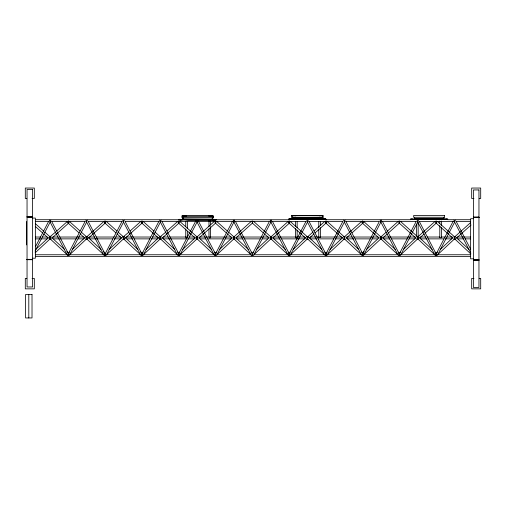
<?xml version="1.0" encoding="UTF-8"?>
<svg xmlns="http://www.w3.org/2000/svg" width="506" height="506" viewBox="0 0 506 506"><rect width="100%" height="100%" fill="white"/><g stroke="black" fill="none" stroke-linecap="round" stroke-linejoin="round"><path stroke-width="0.76" d="M182.913 219.528L182.849 218.231L182.856 219.477L183.558 219.471L183.558 219.098L182.856 219.028M182.919 218.662L182.913 217.865M212.381 218.415L212.438 217.795M292.708 219.174L292.708 218.118M292.658 218.415L292.651 217.384L292.651 219.117L293.353 219.117M182.862 218.921L212.438 219.174L212.381 218.763L212.438 219.149M322.183 217.384L322.233 219.168M292.651 217.359L292.702 218.295M321.474 218.737L321.474 219.117L322.233 218.794M104.938 255.328L105.488 253.696M140.32 254.505L123.635 238.927L123.628 237.308L124.248 236.719M141.813 255.328L142.471 253.715L140.181 251.577M178.694 255.328L179.345 253.715M215.347 255.328L216.005 253.715L214.291 252.108M252.228 255.328L252.88 253.715L251.166 252.108M287.705 254.505L271.02 238.927L271.437 236.612M325.782 255.328L326.44 253.715M362.657 255.328L363.093 253.765M397.678 254.505L381.081 239.022C380.417 238.535 381.227 235.676 381.72 237.124M399.171 255.328L399.822 253.715M436.045 255.328L436.703 253.715M470.858 253.974L454.742 238.927L455.16 236.612M68.259 221.002L68.689 222.842L69.113 222.362M86.602 237.58L86.488 236.77L81.213 232.045M104.774 221.002L104.982 222.488L105.514 222.779M141.648 221.002L141.965 222.697L142.458 222.602M178.523 221.002L178.839 222.697L179.333 222.602M215.183 221.002L215.392 222.488L215.923 222.779M217.144 254.505L233.74 239.022L234.107 236.77L251.09 221.533M252.058 221.002L252.709 222.88L235.726 238.124M254.113 254.505L270.71 239.022L271.077 236.77L288.059 221.533M289.027 221.002L289.35 222.697L289.843 222.602M290.703 254.505L307.294 239.022L307.572 236.878L312.936 232.045M325.617 221.002L325.826 222.488L326.357 222.779M362.492 221.002L362.922 222.842L363.346 222.362M364.086 254.505L380.683 239.022L380.961 236.878L386.318 232.045M399 221.002L399.215 222.488L399.746 222.779M400.967 254.505L417.558 239.022L417.924 236.77L434.907 221.533M435.875 221.002L436.09 222.488L436.621 222.779M122.686 237.124C123.186 235.676 123.995 238.535 123.325 239.022L106.734 254.505M196.537 236.612L196.954 238.927L180.269 254.505M327.224 221.533L344.207 236.77L344.422 237.58L344.169 239.022L327.578 254.505M182.913 217.77L182.913 218.124M308.337 237.124C307.844 235.676 307.028 238.535 307.699 239.022L324.289 254.505M453.926 239.072L454.622 238.212L454.47 236.77L437.481 221.533M85.811 237.124C86.305 235.676 87.121 238.535 86.45 239.022L69.86 254.505M123.515 238.212L123.325 239.022M270.9 238.212L270.204 239.072M380.873 238.212L380.177 239.072M344.289 238.516L343.663 239.072M161.18 238.889C160.288 239.888 160.035 236.359 161.129 236.719M49.348 236.89C50.062 236.093 50.467 238.541 49.942 239.022L35.066 252.905M159.611 236.89C160.32 236.093 160.731 238.541 160.2 239.022L143.609 254.505M50.783 238.604C49.866 240.034 49.866 236.289 50.866 236.719M87.291 238.604C86.425 239.933 86.355 236.675 87.285 236.625M124.166 238.604L123.73 239.022M159.624 238.889L160.01 239.129L160.389 238.212L160.604 239.022L161.041 238.604M234.575 238.604C233.709 239.933 233.645 236.675 234.569 236.625M49.531 237.162L55.578 232.045M49.86 238.99L50.132 238.212L50.847 239.072M86.045 237.162L86.488 236.77M122.92 237.162L128.967 232.045M159.795 237.162L165.841 232.045M306.889 237.162L307.332 236.77L307.547 237.58M380.272 237.162L380.714 236.77L380.936 237.58M50.05 221.691L50.859 220.11M67.81 255.802L68.544 254.373M86.52 221.78L87.367 220.11M104.325 255.802L105.178 254.132L88.158 221.381M123.439 221.691L124.242 220.11M141.199 255.802L142.053 254.132L125.033 221.381M160.313 221.691L161.117 220.11M178.15 255.656L178.877 254.227M196.929 221.78L197.84 219.99L215.6 254.107L214.81 255.656M233.804 221.78L234.651 220.11M251.608 255.802L252.462 254.132M270.773 221.78L271.627 220.11M288.654 255.656L289.634 253.765M307.408 221.691L308.211 220.11M325.244 255.656L326.022 254.132L309.002 221.381M344.238 221.78L345.086 220.11M362.119 255.656L362.897 254.132M380.797 221.691L381.6 220.11M398.627 255.656L399.405 254.132L382.384 221.381M417.621 221.78L418.475 220.11M435.502 255.656L436.28 254.132L419.259 221.381M455.349 220.11L454.483 221.811L470.795 253.139M35.591 246.447L48.639 221.381M35.066 251.052L50.29 221.811M85.147 221.381L68.114 254.107L68.367 255.328L69.082 253.715L66.792 251.577M69.404 255.226L86.804 221.811M122.022 221.381L104.989 254.107L105.242 255.328M106.279 255.226L123.679 221.811M141.863 254.107L158.903 221.381M143.154 255.226L160.554 221.811M178.884 253.405L196.284 219.99L197.201 221.78M179.813 255.226L197.213 221.811M215.398 254.107L232.437 221.381M216.688 255.226L234.088 221.811M269.407 221.381L252.367 254.107L252.62 255.328M253.664 255.226L271.064 221.811M289.318 253.405L305.991 221.381M290.248 255.226L307.648 221.811M342.872 221.381L325.832 254.107L326.623 255.656M327.123 255.226L344.523 221.811M362.707 253.405L379.38 221.381M363.637 255.226L381.037 221.811M416.255 221.381L399.221 254.107L400.012 255.656M400.512 255.226L417.912 221.811M453.129 221.381L436.096 254.107L436.349 255.328M437.386 255.226L454.786 221.811M197.599 238.819C196.701 239.401 196.954 236.928 197.587 236.612M271.444 238.819L271.108 239.022M455.166 238.819L454.837 239.022M196.562 236.953C197.504 236.302 197.213 239.496 196.353 239.072M270.406 236.953L270.836 236.878L270.963 237.58M343.871 236.953L344.207 236.77M454.135 236.953L454.47 236.77M103.8 221.533L86.817 236.77L86.703 237.58M87.361 239.072L86.665 238.212L85.944 239.072M124.236 239.072L123.54 238.212M214.215 221.533L197.226 236.77L197.074 238.212M197.77 239.072L197.144 238.516M234.645 239.072L233.949 238.212L233.228 239.072M271.614 239.072L270.919 238.212M308.205 239.072L307.509 238.212L306.788 239.072M361.524 221.533L344.535 236.77L344.384 238.212L345.079 239.072M381.587 239.072L380.892 238.212M418.468 239.072L417.766 238.212L418.285 236.612M470.612 222.583L454.799 236.77L454.647 238.212M455.343 239.072L454.717 238.516M437.842 254.505L454.527 238.927L454.11 236.612M35.774 249.439L48.367 237.694M68.285 253.177L69.43 252.108M72.288 249.439L84.875 237.694M109.163 249.439L121.75 237.694M142.034 253.177L143.179 252.108M146.038 249.439L158.625 237.694M178.118 253.715L179.839 252.108M182.698 249.439L195.284 237.694M215.569 253.177L216.713 252.108M219.572 249.439L232.159 237.694M252.538 253.177L253.683 252.108M256.548 249.439L269.135 237.694M289.128 253.177L290.273 252.108M293.132 249.439L305.719 237.694M327.148 252.108L325.428 253.715L326.085 255.328M330.007 249.439L342.594 237.694M362.511 253.177L364.231 251.577M366.521 249.439L379.108 237.694M400.531 252.108L398.817 253.715L399.468 255.328M403.396 249.439L415.983 237.694M437.412 252.108L435.691 253.715L436.887 255.656M440.271 249.439L452.857 237.694M56.748 230.989L67.292 221.533M51.928 238.124L68.911 222.88M88.442 238.124L105.425 222.88M130.137 230.989L140.681 221.533M125.317 238.124L142.3 222.88M167.012 230.989L177.555 221.533M162.192 238.124L179.175 222.88M198.852 238.124L215.834 222.88M272.696 238.124L289.679 222.88M314.106 230.989L324.65 221.533M309.286 238.124L313.967 233.917M315.143 232.868L326.269 222.88M346.161 238.124L350.848 233.917M352.018 232.868L363.144 222.88M387.488 230.989L398.032 221.533M382.669 238.124L387.356 233.917M388.526 232.868L399.658 222.88M419.544 238.124L424.23 233.917M425.401 232.868L436.533 222.88M456.425 238.124L471.061 224.98M344.896 236.612L344.478 238.927L361.164 254.505M418.177 238.965L417.735 238.237L417.052 239.072M233.551 236.814L233.987 237.58M50.309 236.77L50.752 237.162M86.817 236.77L87.26 237.162M123.692 236.77L124.134 237.162M160.566 236.77L161.009 237.162M197.226 236.77L197.561 236.953M234.107 236.77L234.55 237.162M271.077 236.77L271.52 237.162M307.661 236.77L308.103 237.162M344.535 236.77L344.871 236.953M381.05 236.77L381.492 237.162M454.799 236.77L455.134 236.953M160.2 239.022L159.763 238.604M196.859 239.022L196.53 238.819M104.584 253.715L105.779 255.656M141.459 253.715L142.66 255.656M306.864 236.625L307.465 237.611M307.294 239.022L306.857 238.604M214.999 253.715L216.195 255.656M344.169 239.022L343.84 238.819M380.253 236.625L380.847 237.611M251.969 253.715L253.164 255.656M380.683 239.022L380.24 238.604M417.558 239.022L417.222 238.819M454.432 239.022L454.097 238.819M180.275 219.87C179.004 220.388 178.922 218.877 180.275 219.376M180.617 219.37L178.941 219.389L180.87 219.629M178.909 219.889L180.206 219.61M289.046 219.515L289.046 219.022L289.514 219.022M291.146 219.016L288.736 219.035L290.665 219.269M326.054 219.749L324.871 219.509L324.89 219.016L325.965 219.035L324.472 219.269M180.054 219.389L181.047 219.376M208.984 226.574L208.984 219.743L210.591 219.743L210.591 225.056M210.591 219.743L209.889 219.743M289.849 219.028L290.842 219.022M289.514 219.515L289.274 219.743M323.739 219.269L325.124 219.25L324.219 219.016M325.371 219.262L325.826 219.25L325.13 219.022M295.605 237.769L297.148 237.769L297.148 230.11M214.247 219.623L216.17 219.389L214.424 219.37L214.386 219.863L216.17 219.882M215.025 219.623L216.037 219.604L214 219.376M289.483 219.016L290.065 219.016M289.483 219.509L290.065 219.509M324.82 219.269L325.396 219.269M180.022 219.863L180.617 219.863M214.683 219.629L215.335 219.604L214.727 219.383M289.818 219.509L290.412 219.509M180.402 219.37L181.35 219.376M290.197 219.016L292.183 219.016M180.402 219.863L180.996 219.863M213.943 219.623L214.898 219.629M290.197 219.503L290.792 219.503M324.093 219.269L324.688 219.269M185.917 238.13L187.049 238.13M318.944 237.599L320.222 237.599M293.992 215.512C290.159 215.55 298.704 215.499 294.865 215.537M319.83 215.512C315.997 215.55 324.542 215.499 320.703 215.537M210.913 215.891C214.721 215.86 205.645 215.898 210.464 215.866M294.176 215.695C290.495 215.727 298.863 215.682 295.049 215.72M320.013 215.695C316.18 215.727 324.719 215.676 320.886 215.714M180.819 219.37L181.679 219.376M213.614 219.629L214.481 219.629M180.819 219.863L181.407 219.863M323.41 219.269L324.27 219.275M290.615 219.503L291.203 219.503M209.301 237.953L210.281 237.953M440.1 237.75L441.087 237.75M181.268 219.37L182.027 219.376M291.064 219.009L291.823 219.016M181.749 219.364L182.388 219.37M322.701 219.269L323.34 219.275M323.062 219.269L323.821 219.275M212.906 219.629L214.025 219.636M291.064 219.503L291.633 219.503M291.545 219.503L322.575 219.496M181.268 219.857L181.844 219.863M186.455 219.737C184.342 219.749 188.77 219.73 186.657 219.743M181.749 219.857L182.293 219.857M213.456 220.123L213.886 220.123M213.007 220.123L213.551 220.129M26.805 198.485L25.3 198.485L25.3 188.049L34.313 188.049L34.313 198.485L32.061 198.485M473.939 198.485L471.687 198.485L471.687 188.049L480.7 188.049L480.7 198.485L479.195 198.485M291.867 215.512L323.011 215.72L323.011 217.51L292.076 217.51L291.867 215.512L292.076 217.51M292.076 215.72L323.011 215.72M182.078 215.872L182.286 217.871L182.078 215.872L213.007 215.866L213.216 217.871L213.007 215.866M182.286 216.075L213.216 216.075M32.593 216.701L27.046 216.758L32.593 216.821M27.046 216.935L32.593 216.935M27.046 217.068L32.593 216.998M291.867 217.302L323.011 217.51M473.407 217.365L478.954 217.308M473.407 217.491L478.954 217.422M473.407 217.561L478.954 217.561M182.078 217.662L213.007 217.662M32.593 218.08L35.369 218.08L35.369 258.199L32.593 258.199M293.48 218.465L321.449 218.465M414.37 218.636L443.895 218.636M322.177 218.763L292.645 218.554M473.407 218.706L470.631 218.706L470.631 258.819L473.407 258.819M322.575 219.003L292.038 219.009M410.499 219.009L447.766 219.009M292.31 219.281L292.816 219.281M293.581 219.269L321.563 219.275M182.242 219.364L182.755 219.37M182.748 219.364L212.779 219.364M322.335 219.269L322.847 219.275M211.679 219.471L212.381 219.471M410.499 219.503L447.766 219.503M212.539 219.629L213.051 219.636M35.35 219.712L289.223 219.756M326.003 219.712L410.518 219.712M447.639 219.712L470.542 219.712M182.242 219.857L213.279 219.857M187.682 220.129L213.051 220.129M35.35 221.552L48.778 221.552M51.935 221.552L85.109 221.552M88.265 221.552L122.231 221.552M125.387 221.552L159.352 221.552M161.724 221.552L195.683 221.552M198.845 221.552L232.804 221.552M235.176 221.552L269.135 221.552M272.298 221.552L306.256 221.552M308.628 221.552L342.594 221.552M345.75 221.552L378.924 221.552M382.081 221.552L416.046 221.552M419.202 221.552L454.742 221.552M456.323 221.552L470.542 221.552M35.35 237.029L40.878 237.029M42.46 237.029L47.197 237.029M49.569 237.029L51.15 237.029M52.725 237.029L58.26 237.029M59.834 237.029L83.534 237.029M85.9 237.029L87.481 237.029M89.062 237.029L94.59 237.029M96.172 237.029L114.337 237.029M115.918 237.029L120.656 237.029M123.028 237.029L124.609 237.029M126.184 237.029L150.674 237.029M152.249 237.029L157.783 237.029M159.358 237.029L160.94 237.029M163.311 237.029L168.049 237.029M169.63 237.029L187.796 237.029M189.377 237.029L194.905 237.029M199.642 237.029L231.242 237.029M236.77 237.029L268.363 237.029M273.101 237.029L304.701 237.029M307.066 237.029L308.647 237.029M310.229 237.029L341.822 237.029M346.559 237.029L352.094 237.029M353.669 237.029L378.159 237.029M380.525 237.029L382.106 237.029M383.687 237.029L415.281 237.029M420.018 237.029L425.552 237.029M427.127 237.029L439.771 237.029M441.346 237.029L445.299 237.029M446.874 237.029L452.408 237.029M457.146 237.029L470.574 237.029M35.35 238.87L47.197 238.87M49.569 238.87L51.15 238.87M53.516 238.87L76.425 238.87M78.006 238.87L83.534 238.87M85.9 238.87L87.481 238.87M89.853 238.87L112.756 238.87M114.337 238.87L120.656 238.87M123.028 238.87L124.609 238.87M126.974 238.87L132.502 238.87M134.084 238.87L149.884 238.87M151.465 238.87L157.783 238.87M159.358 238.87L160.94 238.87M163.311 238.87L186.214 238.87M187.796 238.87L194.114 238.87M200.433 238.87L205.961 238.87M207.542 238.87L223.342 238.87M224.923 238.87L231.242 238.87M236.77 238.87L243.089 238.87M244.67 238.87L260.464 238.87M262.045 238.87L267.573 238.87M273.891 238.87L280.21 238.87M281.791 238.87L304.701 238.87M310.229 238.87L316.547 238.87M318.129 238.87L333.922 238.87M335.503 238.87L341.031 238.87M347.35 238.87L353.669 238.87M355.25 238.87L370.259 238.87M371.84 238.87L377.368 238.87M383.687 238.87L390.006 238.87M391.587 238.87L407.381 238.87M408.962 238.87L414.49 238.87M416.862 238.87L418.443 238.87M420.809 238.87L427.127 238.87M428.708 238.87L443.718 238.87M445.299 238.87L451.618 238.87M457.936 238.87L463.464 238.87M465.046 238.87L470.574 238.87M35.35 254.758L67.734 254.758M69.309 254.758L177.517 254.758M179.889 254.758L215.429 254.758M217.011 254.758L250.97 254.758M254.132 254.758L288.091 254.758M290.463 254.758L324.422 254.758M326.003 254.758L361.543 254.758M363.915 254.758L397.88 254.758M399.455 254.758L435.002 254.758M437.367 254.758L470.542 254.758M35.35 256.599L470.542 256.599M27.046 259.344L32.593 259.344M27.046 259.414L32.593 259.414M27.046 259.477L32.593 259.54L27.046 259.635M27.046 259.698L32.593 259.717M473.407 259.831L478.954 259.831M473.407 259.901L478.954 259.97M478.954 260.027L473.407 260.084L478.954 260.147M26.805 278.414L25.3 278.414L25.3 288.85L34.313 288.85L34.313 278.414L32.061 278.414M473.939 278.414L471.687 278.414L471.687 288.85L480.7 288.85L480.7 278.414L479.195 278.414M322.442 219.016L323.075 219.009M291.81 219.275L292.436 219.269M322.531 219.503L323.075 219.496M212.653 219.37L213.279 219.364M182.021 219.636L182.647 219.629M209.68 219.743L208.984 219.743M323.157 219.016L324.004 219.009M322.809 219.016L324.808 219.028M290.874 219.275L292.076 219.269M323.423 219.503L324.004 219.503M322.986 219.503L323.549 219.496M213.013 219.37L214.215 219.37M181.54 219.636L182.286 219.629M180.281 219.617L181.932 219.629M213.19 219.857L213.76 219.857M213.627 219.857L214.215 219.857M323.834 219.009L324.428 219.009M290.457 219.275L291.399 219.269M323.834 219.503L324.428 219.503M213.69 219.376L214.639 219.37M180.661 219.629L181.603 219.629M214.038 219.863L214.639 219.863M291.089 219.269L290.077 219.256M324.219 219.503L324.814 219.503M324.567 219.016L325.149 219.016M290.317 219.269L289.052 219.035M324.567 219.509L325.149 219.509M180.522 219.629L179.263 219.395M214.772 219.863L215.822 219.882L215.809 219.383M325.13 219.515L325.611 219.528M325.579 219.028L325.605 219.515M289.976 219.25L288.92 219.743M215.088 219.389L215.101 219.87M435.774 222.779L436.305 222.488L436.514 221.002M398.899 222.779L399.43 222.488L399.639 221.002M361.91 222.362L362.334 222.842L362.764 221.002M325.51 222.779L326.041 222.488L326.256 221.002M288.565 222.602L289.059 222.697L289.375 221.002M215.075 222.779L215.607 222.488L215.822 221.002M178.087 222.362L178.51 222.842L178.947 221.002M141.541 222.779L142.072 222.488L142.287 221.002M104.666 222.779L105.197 222.488L105.406 221.002M67.677 222.362L68.101 222.842L68.531 221.002M417.235 236.612L417.722 237.611M343.846 236.612L344.396 238.237M362.049 253.696L362.593 255.328M270.381 236.612L270.874 237.611M288.66 253.696L289.824 255.802M233.411 236.612L233.905 237.611M435.862 222.88L452.845 238.124M400.607 221.533L417.589 236.77L417.811 237.58M398.987 222.88L415.97 238.124M363.732 221.533L380.714 236.77M362.113 222.88L379.095 238.124M325.598 222.88L342.581 238.124M290.349 221.533L307.332 236.77M288.724 222.88L305.706 238.124M253.759 221.533L270.742 236.77M263.265 232.868L252.14 222.88L252.791 221.002M264.436 233.917L269.122 238.124M216.789 221.533L227.327 230.989M228.503 232.045L233.772 236.77M215.164 222.88L226.296 232.868M227.466 233.917L232.153 238.124M179.915 221.533L196.897 236.77M178.289 222.88L195.278 238.124M143.255 221.533L153.792 230.989M154.969 232.045L160.238 236.77M141.629 222.88L158.618 238.124M106.38 221.533L116.918 230.989M118.088 232.045L123.363 236.77M104.755 222.88L115.88 232.868M117.057 233.917L121.737 238.124M69.499 221.533L80.043 230.989M67.88 222.88L79.006 232.868M80.182 233.917L84.863 238.124M35.331 223.633L43.535 230.989M44.705 232.045L49.974 236.77M35.471 226.561L42.498 232.868M43.668 233.917L48.355 238.124M456.412 237.694L468.999 249.439M419.537 237.694L432.124 249.439M434.983 252.108L436.128 253.177M417.962 239.022L434.553 254.505M382.662 237.694L395.249 249.439M398.108 252.108L399.253 253.177M346.148 237.694L358.735 249.439M361.6 252.108L363.314 253.715M309.274 237.694L321.86 249.439M324.719 252.108L325.864 253.177M272.683 237.694L285.276 249.439M288.135 252.108L289.849 253.715M235.714 237.694L248.301 249.439M234.139 239.022L250.736 254.505M198.839 237.694L211.426 249.439M197.264 239.022L213.855 254.505M162.179 237.694L174.766 249.439M177.631 252.108L178.776 253.177M160.604 239.022L177.195 254.505M125.305 237.694L137.891 249.439M88.43 237.694L101.017 249.439M103.306 251.577L105.596 253.715M86.855 239.022L103.445 254.505M51.916 237.694L64.509 249.439M50.341 239.022L66.937 254.505M178.34 253.765L179.32 255.656M456.14 221.381L470.637 249.23M417.608 221.811L435.008 255.226M380.733 221.811L398.127 255.226M345.876 221.381L362.549 253.405M344.219 221.811L361.619 255.226M307.344 221.811L324.744 255.226M272.411 221.381L289.451 254.107L289.198 255.328L288.996 254.126M270.761 221.811L288.154 255.226M235.442 221.381L252.114 253.405M233.785 221.811L251.185 255.226M196.91 221.811L214.31 255.226M161.907 221.381L178.58 253.405M160.25 221.811L177.65 255.226M123.375 221.811L140.776 255.226M86.501 221.811L103.901 255.226M51.644 221.381L68.683 254.107M49.986 221.811L67.387 255.226M453.92 220.11L454.767 221.78M417.045 220.11L417.893 221.78M380.164 220.11L381.018 221.78M362.404 254.227L363.213 255.802M343.656 220.11L344.51 221.78M306.781 220.11L307.629 221.78M270.191 220.11L271.045 221.78M233.222 220.11L234.025 221.691M159.687 220.11L160.491 221.691M122.813 220.11L123.616 221.691M85.938 220.11L86.741 221.691M68.905 255.656L68.044 253.911M49.424 220.11L50.233 221.691M215.436 254.126L215.651 255.328M178.561 254.126L178.776 255.328M141.901 254.126L142.116 255.328M322.233 218.718L322.183 217.453M447.412 219.009L447.412 219.503M446.709 219.009L446.709 219.503M446.539 219.009L446.539 219.503M446.001 219.009L446.001 219.503M445.489 219.009L445.489 219.503M443.895 217.257L443.895 219.009M443.193 218.636L443.193 219.009M441.396 221.059L441.396 225.613M441.396 227.131L441.396 237.757M439.79 221.059L439.79 223.336M439.79 225.613L439.79 237.757M418.158 222.602L418.158 237.162M416.558 224.139L416.558 236.397M415.072 218.636L415.072 219.009M414.37 217.257L414.37 219.009M412.769 219.009L412.769 219.503M412.263 219.009L412.263 219.503M411.72 219.009L411.72 219.503M411.555 219.009L411.555 219.503M410.853 219.009L410.853 219.503M324.725 219.016L324.725 219.503M324.182 219.016L324.182 219.503M323.669 219.009L323.669 219.503M322.803 215.512L322.803 217.302M321.531 218.794L321.531 219.168M320.387 221.66L320.387 225.455M320.387 227.732L320.387 237.599M318.78 221.66L318.78 227.732M318.78 229.25L318.78 237.599M297.148 221.679L297.148 227.814M295.548 221.679L295.548 226.277M295.548 228.579L295.548 237.776M293.353 218.737L293.41 219.174M290.95 219.009L290.95 219.503M290.444 219.016L290.444 219.509M289.906 219.016L289.906 219.509M214.93 219.37L214.93 219.863M213.874 219.364L213.874 219.857M212.438 219.528L212.381 219.022L211.679 219.098L211.736 219.528M210.591 226.574L210.591 237.2M208.984 228.851L208.984 237.2M187.359 221.274L187.359 228.168M187.359 231.236L187.359 237.365M185.753 221.274L185.753 226.637M185.753 228.933L185.753 237.365M183.615 219.149L183.615 219.528M181.154 219.37L181.154 219.857M180.648 219.37L180.648 219.863M180.111 219.37L180.111 219.863M28.798 294.511L28.798 317.951M26.527 221.495L26.527 244.929M212.387 218.605L212.444 218.971L212.381 218.592M183.052 215.879L186.278 215.885L183.052 215.879M183.229 216.062L186.461 216.062L183.229 216.062M209.067 216.062L212.299 216.062L209.067 216.062M32.593 189.446L27.046 189.446L27.046 286.965L32.593 286.965L32.593 189.446M478.954 189.94L473.407 189.94L473.407 287.452L478.954 287.452L478.954 189.94M444.597 215.486L413.661 215.486L413.661 217.276L444.597 217.276L444.597 215.486M478.954 217.194L473.407 217.188L478.954 217.207M32.017 294.511L25.572 294.511L25.572 317.951L32.017 317.951L32.017 294.511"/></g></svg>
